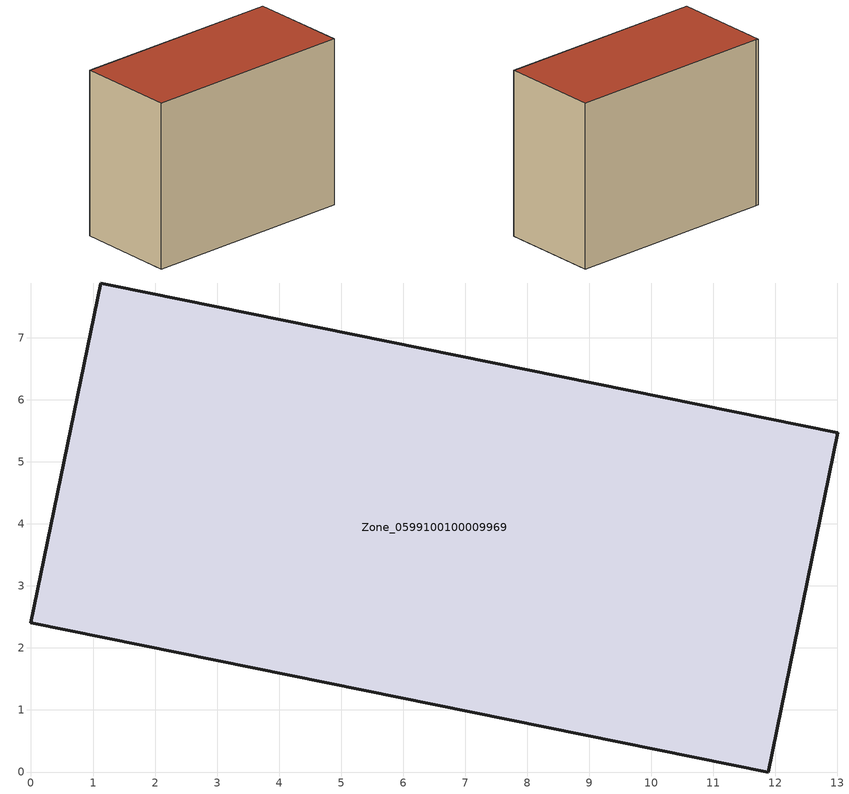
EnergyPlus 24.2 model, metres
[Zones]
Zone_0599100100009969
 floor ground (C_G): 1.12,7.88 1.29,7.84 13.01,5.47 11.89,0 0,2.4 z0
 wall outside (C_F): 0,2.4 11.89,0 13.01,5.47 1.29,7.84 1.12,7.88 0,2.4 z0:9.5
 roof outside (C_R): 1.29,7.84 1.12,7.88 0,2.4 11.89,0 13.01,5.47 z9.5
[BUILDING]
Pand.0599100100009969: North Axis=0; Terrain=City; Loads Convergence Tolerance Value=0.04; Temperature Convergence Tolerance Value=0.4; Solar Distribution=FullExterior; Maximum Number of Warmup Days=25; Minimum Number of Warmup Days=1
[Site:Location]
Rotterdam.The.Hague.AP_ZH_NLD Design_Conditions: Latitude=51.96; Longitude=4.45; Time Zone=1; Elevation=-4.5
[SITE:GROUNDTEMPERATURE:BUILDINGSURFACE]
18, 18, 18, 18, 18, 18, 18, 18, 18, 18, 18, 18
[MATERIAL] Thermal Absorptance=0.9; Solar Absorptance=0.7; Visible Absorptance=0.7
Name | Roughness | Thickness | Conductivity | Density | Specific Heat
G.TC.2015-2018 | MediumSmooth | 0.15 | 0.0428571 | 540 | 1210
F.TC.2015-2018 | Rough | 0.3 | 0.0666667 | 1920 | 840
R.TC.2015-2018 | MediumRough | 0.2 | 0.0333333 | 1500 | 1000
[CONSTRUCTION]
C_G: G.TC.2015-2018
C_F: F.TC.2015-2018
C_R: R.TC.2015-2018
[ZONE]
Zone_0599100100009969: Type=1; Multiplier=1; Ceiling Height=Autocalculate; Volume=Autocalculate; Floor Area=autocalculate; Part of Total Floor Area=Yes
[ZONEINFILTRATION:DESIGNFLOWRATE]
Infil_Zone_0599100100009969: Zone or ZoneList or Space or SpaceList=Zone_0599100100009969; Schedule=AlwaysOn; Design Flow Rate Calculation Method=Flow/Area; Flow Rate per Floor Area=0.0015; Constant Term Coefficient=1; Temperature Term Coefficient=0; Velocity Term Coefficient=0; Velocity Squared Term Coefficient=0
[HVACTEMPLATE:ZONE:IDEALLOADSAIRSYSTEM]
Zone_0599100100009969: Maximum Heating Supply Air Temperature=50; Minimum Cooling Supply Air Temperature=13; Maximum Heating Supply Air Humidity Ratio=0.0156; Minimum Cooling Supply Air Humidity Ratio=0.0077; Heating Limit=NoLimit; Cooling Limit=NoLimit; Dehumidification Control Type=ConstantSensibleHeatRatio; Cooling Sensible Heat Ratio=0.7; Dehumidification Setpoint=60; Humidification Control Type=None; Humidification Setpoint=30; Outdoor Air Method=None; Outdoor Air Flow Rate per Person=0.00944; Outdoor Air Flow Rate per Zone Floor Area=0; Outdoor Air Flow Rate per Zone=0; Demand Controlled Ventilation Type=None; Outdoor Air Economizer Type=NoEconomizer; Heat Recovery Type=None; Sensible Heat Recovery Effectiveness=0.7; Latent Heat Recovery Effectiveness=0.65
[ZONECONTROL:THERMOSTAT]
ThermostatControl_Zone_0599100100009969: Zone or ZoneList=Zone_0599100100009969; Control Type Schedule=DualSetpointControlType; Control 1=Thermostat_Zone_0599100100009969; Temperature Difference Between Cutout And Setpoint=0
[THERMOSTATSETPOINT:DUALSETPOINT]
Thermostat_Zone_0599100100009969: Heating Setpoint Temperature Schedule=HeatingSetpoint_Zone_0599100100009969; Cooling Setpoint Temperature Schedule=CoolingSetpoint_Zone_0599100100009969
[SCHEDULE:COMPACT]
HeatingSetpoint_Zone_0599100100009969: Through: 12/31, For: AllDays, Until: 24:00, 21
CoolingSetpoint_Zone_0599100100009969: Through: 12/31, For: AllDays, Until: 24:00, 24
DualSetpointControlType: Through: 12/31, For: AllDays, Until: 24:00, 4
AlwaysOn: Through: 12/31, For: AllDays, Until: 24:00, 1
